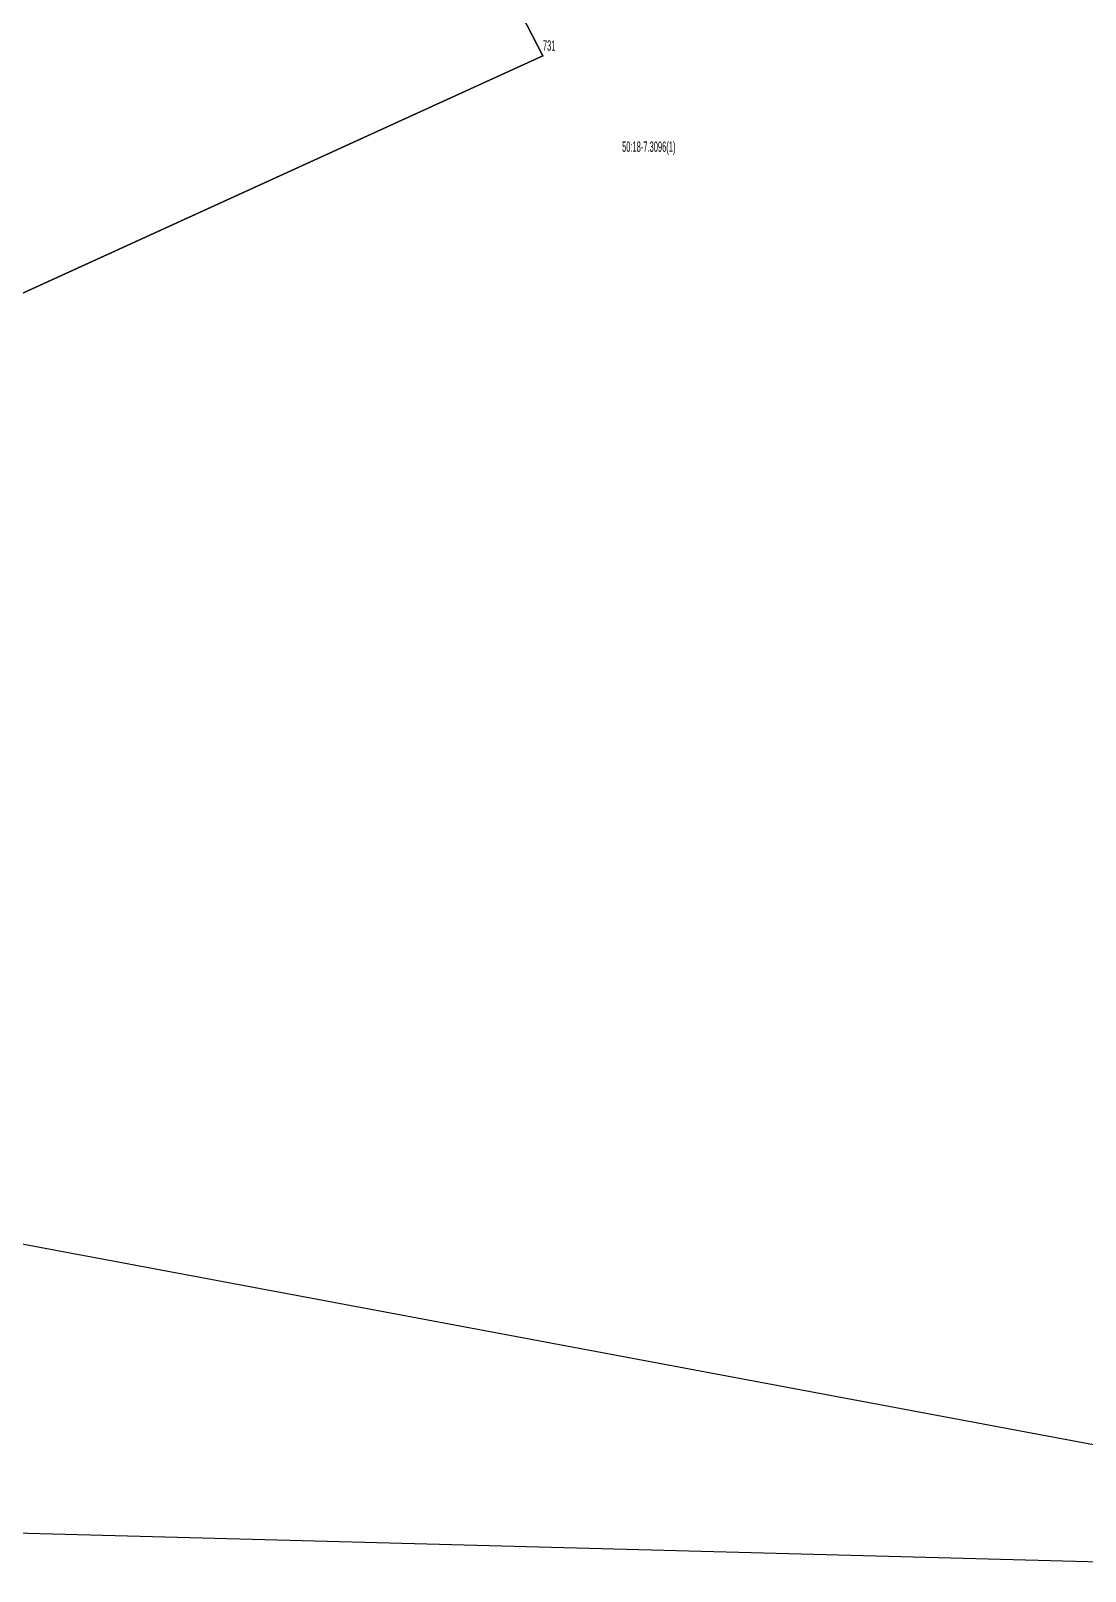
# Model space of a CAD drawing. Extents: x 1277570 to 1279623, y 422293 to 424918.
# Drawn here: x 1278639.5 to 1278856.2, y 422296.2 to 422612.7 of the extents above; entities that cross this region are included whole.
import ezdxf

# ---------------------------------------------------------------- set-up
doc = ezdxf.new("R2010")
doc.units = 0
doc.layers.get('0').update_dxf_attribs({"linetype": 'CONTINUOUS'})

# ---------------------------------------------------------------- blocks, each defined once
blk = doc.blocks.new('REGION2')
at = {"color": 7, "linetype": 'CONTINUOUS'}
blk.add_lwpolyline([(1278938.8, 422307.060001), (1278303.990001, 422425.849998), (1278316.43, 422445.469998), (1278316.620001, 422433.760001), (1278317.219998, 422427.620001), (1278317.119998, 422412.549998), (1278365.919998, 422434.8), (1278375.94, 422439.370001), (1278744.769998, 422607.530002), (1278671.429998, 422749.440002), (1278659.220001, 422773.060001), (1278647.729999, 422795.270001), (1278636.260002, 422817.480001), (1278632.680001, 422824.400001), (1278620.439998, 422848.7), (1278609.710002, 422870.169998), (1278598.97, 422891.640001), (1278588.24, 422913.099999), (1278577.499998, 422934.570002), (1278566.770002, 422956.04)], dxfattribs=at)

msp = doc.modelspace()

# ---------------------------------------------------------------- linework, layer by layer
at = {"color": 7, "linetype": 'CONTINUOUS'}
for points in [[(1278928.590002, 422296.199999), (1278272.21, 422313.72), (1278280.100001, 422652.879999), (1278114.470001, 422774.680002), (1277866.460001, 423219.000002), (1277891.869999, 423239.150001), (1277900.639998, 423248.799998), (1277891.869999, 423293.490002), (1277781.459999, 423492.419999), (1277686.81, 423574.800002), (1277715.729999, 423607.230001), (1277692.94, 423640.53), (1277730.620002, 423822.8), (1277756.040001, 423821.06), (1277827.020002, 423909.56)], [(1278671.429998, 422749.440002), (1278744.769998, 422607.530002), (1278375.94, 422439.370001), (1278365.919998, 422434.8), (1278317.119998, 422412.549998), (1278317.209998, 422427.680002), (1278316.620001, 422433.760001), (1278316.43, 422445.469998), (1278316.679999, 422445.87), (1278317.34, 422446.9), (1278317.34, 422447.300002), (1278317.450001, 422463.689999), (1278317.61, 422488.939998), (1278317.779999, 422514.179998), (1278317.820001, 422520.999998), (1278321.92, 422538.840001), (1278327.530001, 422563.290002), (1278333.139998, 422587.719999), (1278333.55, 422589.519999), (1278333.64, 422589.920001), (1278333.650001, 422589.959999), (1278333.429999, 422614.57)]]:
    msp.add_lwpolyline(points, dxfattribs=at)
msp.add_lwpolyline([(1278536.280002, 422512.470002), (1278523.550002, 422540.130002), (1278518.86, 422548.97), (1278506.620002, 422575.820002), (1278513.300002, 422578.87), (1278500.99, 422605.709998), (1278496.370002, 422614.560001), (1278494.360002, 422618.919998), (1278527.27, 422633.939999), (1278516.719999, 422657.039998), (1278633.75, 422714.839999), (1278627.399998, 422727.71), (1278671.429998, 422749.440002), (1278744.769998, 422607.530002)], close=True, dxfattribs=at)
at = {"color": 7}
msp.add_point((1278744.769998, 422607.530002), dxfattribs=at)

# ---------------------------------------------------------------- block references
msp.add_blockref('REGION2', (0, 0), dxfattribs=at)

# ---------------------------------------------------------------- texts
at = {"color": 7, "width": 0.5}
for s, p in [('731', (1278744.769998, 422608.602443)), ('50:18-7.3096(1)', (1278761.039323, 422587.816674))]:
    msp.add_text(s, height=2.122557, dxfattribs=at).set_placement(p)

doc.saveas('drawing.dxf')
